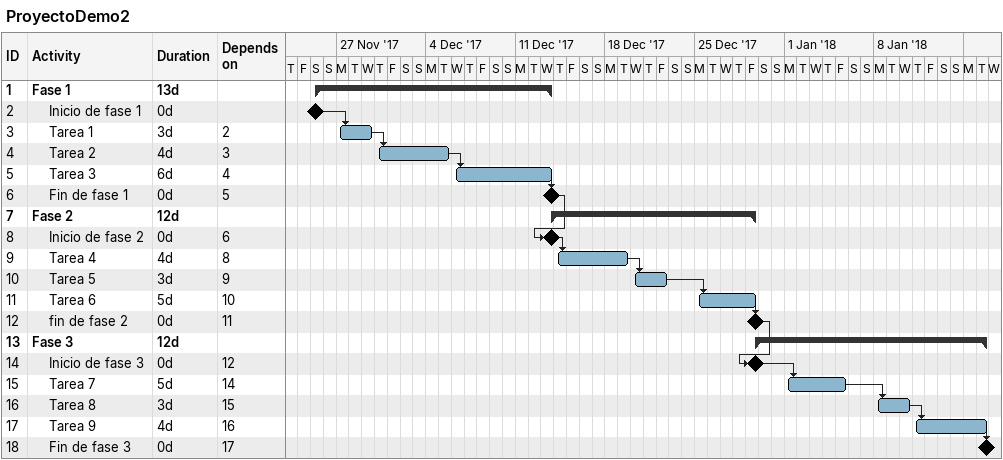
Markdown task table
ProyectoDemo2

| ID | Level | Task | Duration | Start | Finish | Predecessors |
|---|---|---|---|---|---|---|
| 1 | 1 | **Fase 1** | 13d | 2017-11-25 | 2017-12-13 |  |
| 2 | 2 | Inicio de fase 1 | 0d | 2017-11-25 | 2017-11-25 |  |
| 3 | 2 | Tarea 1 | 3d | 2017-11-27 | 2017-11-29 | 2 |
| 4 | 2 | Tarea 2 | 4d | 2017-11-30 | 2017-12-05 | 3 |
| 5 | 2 | Tarea 3 | 6d | 2017-12-06 | 2017-12-13 | 4 |
| 6 | 2 | Fin de fase 1 | 0d | 2017-12-13 | 2017-12-13 | 5 |
| 7 | 1 | **Fase 2** | 12d | 2017-12-13 | 2017-12-29 |  |
| 8 | 2 | Inicio de fase 2 | 0d | 2017-12-13 | 2017-12-13 | 6 |
| 9 | 2 | Tarea 4 | 4d | 2017-12-14 | 2017-12-19 | 8 |
| 10 | 2 | Tarea 5 | 3d | 2017-12-20 | 2017-12-22 | 9 |
| 11 | 2 | Tarea 6 | 5d | 2017-12-25 | 2017-12-29 | 10 |
| 12 | 2 | fin de fase 2 | 0d | 2017-12-29 | 2017-12-29 | 11 |
| 13 | 1 | **Fase 3** | 12d | 2017-12-29 | 2018-01-16 |  |
| 14 | 2 | Inicio de fase 3 | 0d | 2017-12-29 | 2017-12-29 | 12 |
| 15 | 2 | Tarea 7 | 5d | 2018-01-01 | 2018-01-05 | 14 |
| 16 | 2 | Tarea 8 | 3d | 2018-01-08 | 2018-01-10 | 15 |
| 17 | 2 | Tarea 9 | 4d | 2018-01-11 | 2018-01-16 | 16 |
| 18 | 2 | Fin de fase 3 | 0d | 2018-01-16 | 2018-01-16 | 17 |
